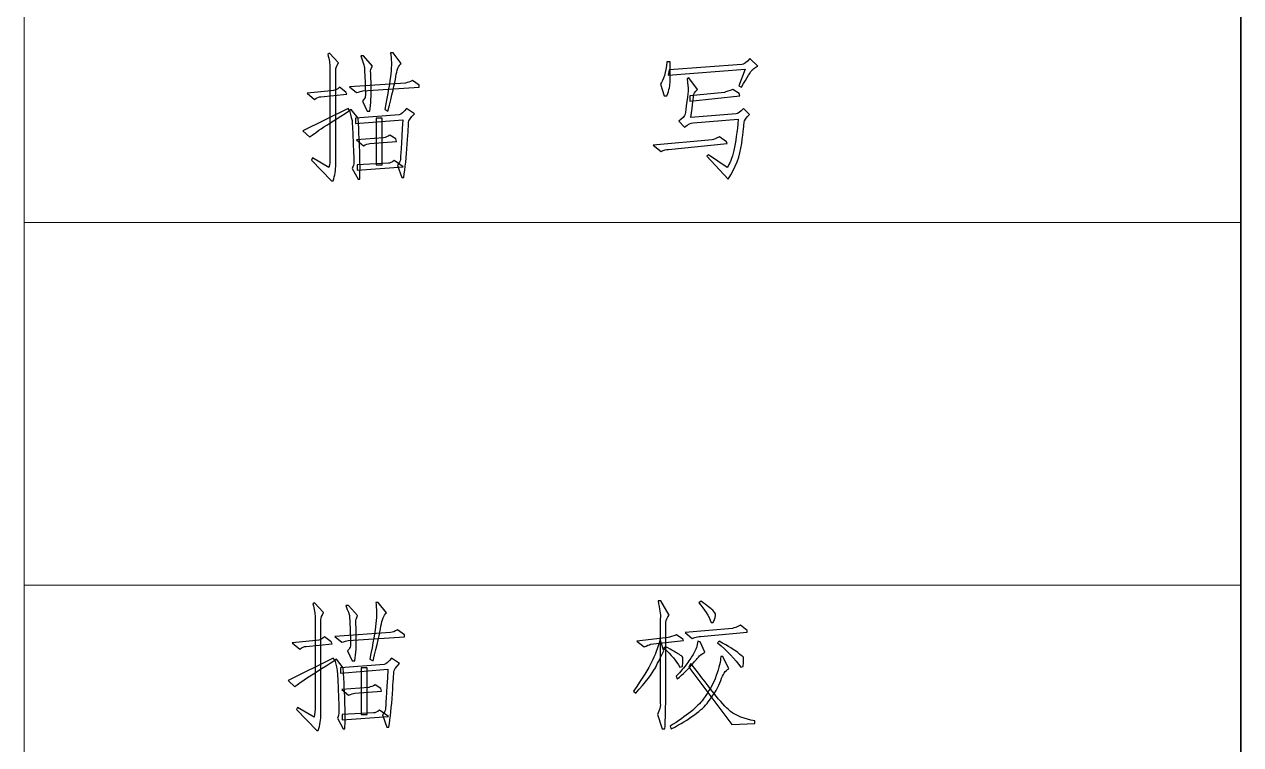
# Model space of a CAD drawing. Header units: millimetres. Extents: x 803 to 1266, y 444 to 714.
# Drawn here: x 1063.41 to 1087.51, y 504.18 to 518.46 of the extents above; entities that cross this region are included whole.
import ezdxf

# ---------------------------------------------------------------- set-up
doc = ezdxf.new("R2010")
doc.units = ezdxf.units.MM
doc.layers.add('layer 1', color=7, linetype='CONTINUOUS')

msp = doc.modelspace()

# ---------------------------------------------------------------- linework, layer by layer
at = {"layer": 'layer 1', "color": 1, "lineweight": 9}
for points in [[(1063.411, 711.315), (1063.411, 711.315), (1063.411, 444.443), (1063.411, 444.443)], [(1087.508, 514.53), (1087.508, 514.53), (1063.411, 514.53), (1063.411, 514.53)], [(1087.508, 514.53), (1087.508, 514.53), (1087.508, 514.53), (1087.508, 514.53)], [(1087.508, 507.342), (1087.508, 507.342), (1063.411, 507.342), (1063.411, 507.342)], [(1087.508, 507.342), (1087.508, 507.342), (1087.508, 507.342), (1087.508, 507.342)]]:
    msp.add_open_spline(points, degree=3, dxfattribs=at)
at = {"layer": 'layer 1', "lineweight": 35}
msp.add_open_spline([(1087.508, 706.822), (1087.508, 706.822), (1087.508, 448.935), (1087.508, 448.935)], degree=3, dxfattribs=at)
at = {"layer": 'layer 1', "color": 32, "lineweight": -3}
for points, knots in [([(1069.445, 515.622), (1069.458, 515.685), (1069.466, 515.755), (1069.466, 515.832), (1069.466, 515.832), (1069.466, 515.832), (1069.466, 517.611), (1069.466, 517.611), (1069.466, 517.611), (1069.466, 517.675), (1069.452, 517.759), (1069.423, 517.864), (1069.423, 517.864), (1069.423, 517.864), (1069.455, 517.886), (1069.455, 517.886), (1069.455, 517.886), (1069.455, 517.886), (1069.634, 517.696), (1069.634, 517.696), (1069.634, 517.696), (1069.599, 517.633), (1069.582, 517.587), (1069.582, 517.559), (1069.582, 517.559), (1069.582, 517.531), (1069.582, 516.906), (1069.582, 515.685), (1069.582, 515.685), (1069.582, 515.572), (1069.564, 515.463), (1069.529, 515.358), (1069.529, 515.358), (1069.529, 515.358), (1069.497, 515.358), (1069.497, 515.358), (1069.497, 515.358), (1069.497, 515.358), (1069.097, 515.769), (1069.097, 515.769), (1069.097, 515.769), (1069.097, 515.769), (1069.118, 515.811), (1069.118, 515.811), (1069.118, 515.811), (1069.118, 515.811), (1069.445, 515.622), (1069.445, 515.622)], [0, 0, 0, 0, 0.083333, 0.083333, 0.083333, 0.083333, 0.166667, 0.166667, 0.166667, 0.166667, 0.25, 0.25, 0.25, 0.25, 0.333333, 0.333333, 0.333333, 0.333333, 0.416667, 0.416667, 0.416667, 0.416667, 0.5, 0.5, 0.5, 0.5, 0.583333, 0.583333, 0.583333, 0.583333, 0.666667, 0.666667, 0.666667, 0.666667, 0.75, 0.75, 0.75, 0.75, 0.833333, 0.833333, 0.833333, 0.833333, 0.916667, 0.916667, 0.916667, 0.916667, 1, 1, 1, 1]), ([(1070.877, 517.685), (1070.827, 517.643), (1070.792, 517.555), (1070.771, 517.422), (1070.771, 517.422), (1070.75, 517.289), (1070.698, 517.061), (1070.614, 516.738), (1070.614, 516.738), (1070.614, 516.738), (1070.55, 516.769), (1070.55, 516.769), (1070.55, 516.769), (1070.614, 517.085), (1070.654, 517.322), (1070.672, 517.48), (1070.672, 517.48), (1070.689, 517.638), (1070.687, 517.777), (1070.666, 517.896), (1070.666, 517.896), (1070.666, 517.896), (1070.719, 517.896), (1070.719, 517.896), (1070.719, 517.896), (1070.719, 517.896), (1070.877, 517.685), (1070.877, 517.685)], [0, 0, 0, 0, 0.142857, 0.142857, 0.142857, 0.142857, 0.285714, 0.285714, 0.285714, 0.285714, 0.428571, 0.428571, 0.428571, 0.428571, 0.571429, 0.571429, 0.571429, 0.571429, 0.714286, 0.714286, 0.714286, 0.714286, 0.857143, 0.857143, 0.857143, 0.857143, 1, 1, 1, 1]), ([(1070.255, 516.738), (1070.255, 516.738), (1070.203, 516.738), (1070.203, 516.738), (1070.203, 516.738), (1070.203, 516.738), (1070.108, 516.938), (1070.108, 516.938), (1070.108, 516.938), (1070.143, 516.973), (1070.162, 517.005), (1070.166, 517.032), (1070.166, 517.032), (1070.169, 517.061), (1070.168, 517.162), (1070.161, 517.338), (1070.161, 517.338), (1070.153, 517.514), (1070.149, 517.611), (1070.145, 517.633), (1070.145, 517.633), (1070.141, 517.654), (1070.118, 517.721), (1070.076, 517.833), (1070.076, 517.833), (1070.076, 517.833), (1070.129, 517.833), (1070.129, 517.833), (1070.129, 517.833), (1070.129, 517.833), (1070.308, 517.633), (1070.308, 517.633), (1070.308, 517.633), (1070.28, 517.584), (1070.268, 517.543), (1070.271, 517.512), (1070.271, 517.512), (1070.275, 517.48), (1070.278, 517.38), (1070.282, 517.212), (1070.282, 517.212), (1070.285, 517.043), (1070.277, 516.885), (1070.255, 516.738)], [0, 0, 0, 0, 0.090909, 0.090909, 0.090909, 0.090909, 0.181818, 0.181818, 0.181818, 0.181818, 0.272727, 0.272727, 0.272727, 0.272727, 0.363636, 0.363636, 0.363636, 0.363636, 0.454545, 0.454545, 0.454545, 0.454545, 0.545455, 0.545455, 0.545455, 0.545455, 0.636364, 0.636364, 0.636364, 0.636364, 0.727273, 0.727273, 0.727273, 0.727273, 0.818182, 0.818182, 0.818182, 0.818182, 0.909091, 0.909091, 0.909091, 0.909091, 1, 1, 1, 1]), ([(1076.09, 517.043), (1076.09, 517.043), (1076.017, 517.275), (1076.017, 517.275), (1076.017, 517.275), (1076.073, 517.352), (1076.115, 517.499), (1076.143, 517.717), (1076.143, 517.717), (1076.143, 517.717), (1076.206, 517.717), (1076.206, 517.717), (1076.206, 517.717), (1076.206, 517.527), (1076.206, 517.398), (1076.206, 517.328), (1076.206, 517.328), (1076.206, 517.257), (1076.185, 517.162), (1076.143, 517.043), (1076.143, 517.043), (1076.143, 517.043), (1076.09, 517.043), (1076.09, 517.043)], [0, 0, 0, 0, 0.166667, 0.166667, 0.166667, 0.166667, 0.333333, 0.333333, 0.333333, 0.333333, 0.5, 0.5, 0.5, 0.5, 0.666667, 0.666667, 0.666667, 0.666667, 0.833333, 0.833333, 0.833333, 0.833333, 1, 1, 1, 1]), ([(1077.691, 517.57), (1077.691, 517.57), (1076.164, 517.454), (1076.164, 517.454), (1076.164, 517.454), (1076.164, 517.454), (1076.185, 517.559), (1076.185, 517.559), (1076.185, 517.559), (1076.185, 517.559), (1077.628, 517.665), (1077.628, 517.665), (1077.628, 517.665), (1077.67, 517.665), (1077.723, 517.703), (1077.786, 517.78), (1077.786, 517.78), (1077.786, 517.78), (1077.944, 517.633), (1077.944, 517.633), (1077.944, 517.633), (1077.881, 517.598), (1077.84, 517.57), (1077.823, 517.549), (1077.823, 517.549), (1077.805, 517.527), (1077.737, 517.415), (1077.617, 517.212), (1077.617, 517.212), (1077.617, 517.212), (1077.565, 517.243), (1077.565, 517.243), (1077.565, 517.243), (1077.565, 517.243), (1077.691, 517.57), (1077.691, 517.57)], [0, 0, 0, 0, 0.111111, 0.111111, 0.111111, 0.111111, 0.222222, 0.222222, 0.222222, 0.222222, 0.333333, 0.333333, 0.333333, 0.333333, 0.444444, 0.444444, 0.444444, 0.444444, 0.555556, 0.555556, 0.555556, 0.555556, 0.666667, 0.666667, 0.666667, 0.666667, 0.777778, 0.777778, 0.777778, 0.777778, 0.888889, 0.888889, 0.888889, 0.888889, 1, 1, 1, 1]), ([(1077.333, 515.622), (1077.438, 515.755), (1077.512, 516.075), (1077.554, 516.58), (1077.554, 516.58), (1077.554, 516.58), (1076.659, 516.506), (1076.659, 516.506), (1076.659, 516.506), (1076.617, 516.506), (1076.561, 516.478), (1076.491, 516.422), (1076.491, 516.422), (1076.491, 516.422), (1076.375, 516.538), (1076.375, 516.538), (1076.375, 516.538), (1076.452, 516.594), (1076.494, 516.641), (1076.501, 516.68), (1076.501, 516.68), (1076.508, 516.718), (1076.52, 516.801), (1076.538, 516.927), (1076.538, 516.927), (1076.556, 517.053), (1076.564, 517.134), (1076.564, 517.169), (1076.564, 517.169), (1076.564, 517.204), (1076.557, 517.275), (1076.543, 517.38), (1076.543, 517.38), (1076.543, 517.38), (1076.575, 517.401), (1076.575, 517.401), (1076.575, 517.401), (1076.575, 517.401), (1076.744, 517.169), (1076.744, 517.169), (1076.744, 517.169), (1076.694, 517.12), (1076.669, 517.082), (1076.669, 517.053), (1076.669, 517.053), (1076.669, 517.026), (1076.652, 516.878), (1076.617, 516.611), (1076.617, 516.611), (1076.617, 516.611), (1077.512, 516.685), (1077.512, 516.685), (1077.512, 516.685), (1077.54, 516.685), (1077.589, 516.72), (1077.66, 516.79), (1077.66, 516.79), (1077.66, 516.79), (1077.775, 516.674), (1077.775, 516.674), (1077.775, 516.674), (1077.705, 516.604), (1077.67, 516.552), (1077.67, 516.517), (1077.67, 516.517), (1077.67, 516.482), (1077.654, 516.341), (1077.623, 516.095), (1077.623, 516.095), (1077.591, 515.85), (1077.502, 515.614), (1077.354, 515.39), (1077.354, 515.39), (1077.354, 515.39), (1076.933, 515.843), (1076.933, 515.843), (1076.933, 515.843), (1076.933, 515.843), (1076.965, 515.874), (1076.965, 515.874), (1076.965, 515.874), (1076.965, 515.874), (1077.333, 515.622), (1077.333, 515.622)], [0, 0, 0, 0, 0.047619, 0.047619, 0.047619, 0.047619, 0.095238, 0.095238, 0.095238, 0.095238, 0.142857, 0.142857, 0.142857, 0.142857, 0.190476, 0.190476, 0.190476, 0.190476, 0.238095, 0.238095, 0.238095, 0.238095, 0.285714, 0.285714, 0.285714, 0.285714, 0.333333, 0.333333, 0.333333, 0.333333, 0.380952, 0.380952, 0.380952, 0.380952, 0.428571, 0.428571, 0.428571, 0.428571, 0.47619, 0.47619, 0.47619, 0.47619, 0.52381, 0.52381, 0.52381, 0.52381, 0.571429, 0.571429, 0.571429, 0.571429, 0.619048, 0.619048, 0.619048, 0.619048, 0.666667, 0.666667, 0.666667, 0.666667, 0.714286, 0.714286, 0.714286, 0.714286, 0.761905, 0.761905, 0.761905, 0.761905, 0.809524, 0.809524, 0.809524, 0.809524, 0.857143, 0.857143, 0.857143, 0.857143, 0.904762, 0.904762, 0.904762, 0.904762, 0.952381, 0.952381, 0.952381, 0.952381, 1, 1, 1, 1]), ([(1069.781, 517.117), (1069.781, 517.117), (1069.803, 517.075), (1069.803, 517.075), (1069.803, 517.075), (1069.803, 517.075), (1069.287, 517.022), (1069.287, 517.022), (1069.287, 517.022), (1069.251, 517.022), (1069.21, 517.005), (1069.16, 516.969), (1069.16, 516.969), (1069.16, 516.969), (1069.013, 517.096), (1069.013, 517.096), (1069.013, 517.096), (1069.013, 517.096), (1069.487, 517.138), (1069.487, 517.138), (1069.487, 517.138), (1069.557, 517.145), (1069.613, 517.169), (1069.655, 517.212), (1069.655, 517.212), (1069.655, 517.212), (1069.781, 517.117), (1069.781, 517.117)], [0, 0, 0, 0, 0.142857, 0.142857, 0.142857, 0.142857, 0.285714, 0.285714, 0.285714, 0.285714, 0.428571, 0.428571, 0.428571, 0.428571, 0.571429, 0.571429, 0.571429, 0.571429, 0.714286, 0.714286, 0.714286, 0.714286, 0.857143, 0.857143, 0.857143, 0.857143, 1, 1, 1, 1]), ([(1070.961, 517.296), (1071.003, 517.303), (1071.048, 517.32), (1071.098, 517.348), (1071.098, 517.348), (1071.098, 517.348), (1071.235, 517.254), (1071.235, 517.254), (1071.235, 517.254), (1071.235, 517.254), (1071.235, 517.212), (1071.235, 517.212), (1071.235, 517.212), (1071.235, 517.212), (1070.118, 517.138), (1070.118, 517.138), (1070.118, 517.138), (1070.091, 517.131), (1070.048, 517.12), (1069.992, 517.106), (1069.992, 517.106), (1069.992, 517.106), (1069.855, 517.222), (1069.855, 517.222), (1069.855, 517.222), (1069.855, 517.222), (1070.961, 517.296), (1070.961, 517.296)], [0, 0, 0, 0, 0.142857, 0.142857, 0.142857, 0.142857, 0.285714, 0.285714, 0.285714, 0.285714, 0.428571, 0.428571, 0.428571, 0.428571, 0.571429, 0.571429, 0.571429, 0.571429, 0.714286, 0.714286, 0.714286, 0.714286, 0.857143, 0.857143, 0.857143, 0.857143, 1, 1, 1, 1]), ([(1077.575, 517.085), (1077.575, 517.085), (1077.586, 517.043), (1077.586, 517.043), (1077.586, 517.043), (1077.586, 517.043), (1076.596, 516.938), (1076.596, 516.938), (1076.596, 516.938), (1076.596, 516.938), (1076.596, 517.043), (1076.596, 517.043), (1076.596, 517.043), (1076.596, 517.043), (1077.281, 517.106), (1077.281, 517.106), (1077.281, 517.106), (1077.316, 517.12), (1077.372, 517.142), (1077.449, 517.169), (1077.449, 517.169), (1077.449, 517.169), (1077.575, 517.085), (1077.575, 517.085)], [0, 0, 0, 0, 0.166667, 0.166667, 0.166667, 0.166667, 0.333333, 0.333333, 0.333333, 0.333333, 0.5, 0.5, 0.5, 0.5, 0.666667, 0.666667, 0.666667, 0.666667, 0.833333, 0.833333, 0.833333, 0.833333, 1, 1, 1, 1]), ([(1069.065, 516.222), (1069.065, 516.222), (1068.929, 516.348), (1068.929, 516.348), (1068.929, 516.348), (1068.929, 516.348), (1069.824, 516.79), (1069.824, 516.79), (1069.824, 516.79), (1069.824, 516.79), (1069.855, 516.748), (1069.855, 516.748), (1069.855, 516.748), (1069.371, 516.447), (1069.108, 516.271), (1069.065, 516.222)], [0, 0, 0, 0, 0.25, 0.25, 0.25, 0.25, 0.5, 0.5, 0.5, 0.5, 0.75, 0.75, 0.75, 0.75, 1, 1, 1, 1]), ([(1069.855, 516.748), (1069.855, 516.748), (1069.887, 516.769), (1069.887, 516.769), (1069.887, 516.769), (1069.887, 516.769), (1070.024, 516.601), (1070.024, 516.601), (1070.024, 516.601), (1070.059, 516.032), (1070.069, 515.628), (1070.056, 515.39), (1070.056, 515.39), (1070.056, 515.39), (1070.024, 515.39), (1070.024, 515.39), (1070.024, 515.39), (1070.024, 515.39), (1069.908, 515.601), (1069.908, 515.601), (1069.908, 515.601), (1069.929, 515.649), (1069.94, 515.688), (1069.94, 515.716), (1069.94, 515.716), (1069.94, 515.744), (1069.934, 515.887), (1069.924, 516.143), (1069.924, 516.143), (1069.913, 516.399), (1069.906, 516.536), (1069.903, 516.553), (1069.903, 516.553), (1069.899, 516.571), (1069.883, 516.636), (1069.855, 516.748)], [0, 0, 0, 0, 0.111111, 0.111111, 0.111111, 0.111111, 0.222222, 0.222222, 0.222222, 0.222222, 0.333333, 0.333333, 0.333333, 0.333333, 0.444444, 0.444444, 0.444444, 0.444444, 0.555556, 0.555556, 0.555556, 0.555556, 0.666667, 0.666667, 0.666667, 0.666667, 0.777778, 0.777778, 0.777778, 0.777778, 0.888889, 0.888889, 0.888889, 0.888889, 1, 1, 1, 1]), ([(1069.971, 516.601), (1069.971, 516.601), (1070.835, 516.664), (1070.835, 516.664), (1070.835, 516.664), (1070.877, 516.678), (1070.926, 516.72), (1070.982, 516.79), (1070.982, 516.79), (1070.982, 516.79), (1071.14, 516.685), (1071.14, 516.685), (1071.14, 516.685), (1071.063, 516.608), (1071.024, 516.552), (1071.024, 516.517), (1071.024, 516.517), (1071.024, 516.482), (1071.015, 516.337), (1070.998, 516.085), (1070.998, 516.085), (1070.98, 515.832), (1070.957, 515.611), (1070.929, 515.421), (1070.929, 515.421), (1070.929, 515.421), (1070.887, 515.421), (1070.887, 515.421), (1070.887, 515.421), (1070.887, 515.421), (1070.803, 515.663), (1070.803, 515.663), (1070.803, 515.663), (1070.838, 515.706), (1070.858, 515.744), (1070.861, 515.779), (1070.861, 515.779), (1070.864, 515.814), (1070.88, 516.078), (1070.908, 516.569), (1070.908, 516.569), (1070.908, 516.569), (1069.971, 516.495), (1069.971, 516.495), (1069.971, 516.495), (1069.971, 516.495), (1069.971, 516.601), (1069.971, 516.601)], [0, 0, 0, 0, 0.083333, 0.083333, 0.083333, 0.083333, 0.166667, 0.166667, 0.166667, 0.166667, 0.25, 0.25, 0.25, 0.25, 0.333333, 0.333333, 0.333333, 0.333333, 0.416667, 0.416667, 0.416667, 0.416667, 0.5, 0.5, 0.5, 0.5, 0.583333, 0.583333, 0.583333, 0.583333, 0.666667, 0.666667, 0.666667, 0.666667, 0.75, 0.75, 0.75, 0.75, 0.833333, 0.833333, 0.833333, 0.833333, 0.916667, 0.916667, 0.916667, 0.916667, 1, 1, 1, 1]), ([(1070.498, 516.601), (1070.498, 516.601), (1070.498, 515.674), (1070.498, 515.674), (1070.498, 515.674), (1070.498, 515.674), (1070.382, 515.674), (1070.382, 515.674), (1070.382, 515.674), (1070.382, 515.674), (1070.382, 516.601), (1070.382, 516.601), (1070.382, 516.601), (1070.382, 516.601), (1070.498, 516.601), (1070.498, 516.601)], [0, 0, 0, 0, 0.25, 0.25, 0.25, 0.25, 0.5, 0.5, 0.5, 0.5, 0.75, 0.75, 0.75, 0.75, 1, 1, 1, 1]), ([(1070.782, 516.137), (1070.782, 516.137), (1070.255, 516.095), (1070.255, 516.095), (1070.255, 516.095), (1070.22, 516.095), (1070.178, 516.081), (1070.129, 516.053), (1070.129, 516.053), (1070.129, 516.053), (1069.992, 516.169), (1069.992, 516.169), (1069.992, 516.169), (1069.992, 516.169), (1070.529, 516.211), (1070.529, 516.211), (1070.529, 516.211), (1070.564, 516.218), (1070.606, 516.236), (1070.655, 516.264), (1070.655, 516.264), (1070.655, 516.264), (1070.771, 516.19), (1070.771, 516.19), (1070.771, 516.19), (1070.771, 516.19), (1070.782, 516.137), (1070.782, 516.137)], [0, 0, 0, 0, 0.142857, 0.142857, 0.142857, 0.142857, 0.285714, 0.285714, 0.285714, 0.285714, 0.428571, 0.428571, 0.428571, 0.428571, 0.571429, 0.571429, 0.571429, 0.571429, 0.714286, 0.714286, 0.714286, 0.714286, 0.857143, 0.857143, 0.857143, 0.857143, 1, 1, 1, 1]), ([(1077.323, 516.127), (1077.323, 516.127), (1077.333, 516.095), (1077.333, 516.095), (1077.333, 516.095), (1077.333, 516.095), (1076.175, 515.98), (1076.175, 515.98), (1076.175, 515.98), (1076.133, 515.98), (1076.084, 515.965), (1076.027, 515.937), (1076.027, 515.937), (1076.027, 515.937), (1075.869, 516.064), (1075.869, 516.064), (1075.869, 516.064), (1075.869, 516.064), (1077.038, 516.169), (1077.038, 516.169), (1077.038, 516.169), (1077.066, 516.176), (1077.116, 516.197), (1077.186, 516.232), (1077.186, 516.232), (1077.186, 516.232), (1077.323, 516.127), (1077.323, 516.127)], [0, 0, 0, 0, 0.142857, 0.142857, 0.142857, 0.142857, 0.285714, 0.285714, 0.285714, 0.285714, 0.428571, 0.428571, 0.428571, 0.428571, 0.571429, 0.571429, 0.571429, 0.571429, 0.714286, 0.714286, 0.714286, 0.714286, 0.857143, 0.857143, 0.857143, 0.857143, 1, 1, 1, 1]), ([(1070.003, 515.569), (1070.003, 515.569), (1070.003, 515.674), (1070.003, 515.674), (1070.003, 515.674), (1070.003, 515.674), (1070.624, 515.706), (1070.624, 515.706), (1070.624, 515.706), (1070.652, 515.706), (1070.691, 515.723), (1070.74, 515.758), (1070.74, 515.758), (1070.74, 515.758), (1070.919, 515.632), (1070.919, 515.632), (1070.919, 515.632), (1070.919, 515.632), (1070.003, 515.569), (1070.003, 515.569)], [0, 0, 0, 0, 0.2, 0.2, 0.2, 0.2, 0.4, 0.4, 0.4, 0.4, 0.6, 0.6, 0.6, 0.6, 0.8, 0.8, 0.8, 0.8, 1, 1, 1, 1]), ([(1070.583, 506.791), (1070.533, 506.749), (1070.498, 506.661), (1070.477, 506.528), (1070.477, 506.528), (1070.456, 506.395), (1070.403, 506.166), (1070.319, 505.843), (1070.319, 505.843), (1070.319, 505.843), (1070.256, 505.875), (1070.256, 505.875), (1070.256, 505.875), (1070.319, 506.191), (1070.36, 506.428), (1070.377, 506.585), (1070.377, 506.585), (1070.395, 506.744), (1070.393, 506.882), (1070.372, 507.002), (1070.372, 507.002), (1070.372, 507.002), (1070.424, 507.002), (1070.424, 507.002), (1070.424, 507.002), (1070.424, 507.002), (1070.583, 506.791), (1070.583, 506.791)], [0, 0, 0, 0, 0.142857, 0.142857, 0.142857, 0.142857, 0.285714, 0.285714, 0.285714, 0.285714, 0.428571, 0.428571, 0.428571, 0.428571, 0.571429, 0.571429, 0.571429, 0.571429, 0.714286, 0.714286, 0.714286, 0.714286, 0.857143, 0.857143, 0.857143, 0.857143, 1, 1, 1, 1]), ([(1076.186, 506.749), (1076.144, 506.7), (1076.123, 506.654), (1076.123, 506.612), (1076.123, 506.612), (1076.123, 506.57), (1076.123, 506.273), (1076.123, 505.722), (1076.123, 505.722), (1076.123, 505.171), (1076.116, 504.762), (1076.102, 504.495), (1076.102, 504.495), (1076.102, 504.495), (1076.049, 504.495), (1076.049, 504.495), (1076.049, 504.495), (1076.049, 504.495), (1075.954, 504.78), (1075.954, 504.78), (1075.954, 504.78), (1075.997, 504.871), (1076.016, 504.934), (1076.012, 504.969), (1076.012, 504.969), (1076.009, 505.004), (1076.007, 505.291), (1076.007, 505.828), (1076.007, 505.828), (1076.007, 506.364), (1076.009, 506.658), (1076.012, 506.707), (1076.012, 506.707), (1076.016, 506.756), (1076, 506.865), (1075.965, 507.033), (1075.965, 507.033), (1075.965, 507.033), (1076.018, 507.033), (1076.018, 507.033), (1076.018, 507.033), (1076.018, 507.033), (1076.186, 506.749), (1076.186, 506.749)], [0, 0, 0, 0, 0.090909, 0.090909, 0.090909, 0.090909, 0.181818, 0.181818, 0.181818, 0.181818, 0.272727, 0.272727, 0.272727, 0.272727, 0.363636, 0.363636, 0.363636, 0.363636, 0.454545, 0.454545, 0.454545, 0.454545, 0.545455, 0.545455, 0.545455, 0.545455, 0.636364, 0.636364, 0.636364, 0.636364, 0.727273, 0.727273, 0.727273, 0.727273, 0.818182, 0.818182, 0.818182, 0.818182, 0.909091, 0.909091, 0.909091, 0.909091, 1, 1, 1, 1]), ([(1077.018, 506.602), (1076.969, 506.735), (1076.888, 506.865), (1076.776, 506.991), (1076.776, 506.991), (1076.776, 506.991), (1076.818, 507.023), (1076.818, 507.023), (1076.818, 507.023), (1076.937, 506.939), (1077.014, 506.879), (1077.049, 506.844), (1077.049, 506.844), (1077.085, 506.809), (1077.104, 506.78), (1077.107, 506.759), (1077.107, 506.759), (1077.111, 506.738), (1077.095, 506.686), (1077.06, 506.602), (1077.06, 506.602), (1077.06, 506.602), (1077.018, 506.602), (1077.018, 506.602)], [0, 0, 0, 0, 0.166667, 0.166667, 0.166667, 0.166667, 0.333333, 0.333333, 0.333333, 0.333333, 0.5, 0.5, 0.5, 0.5, 0.666667, 0.666667, 0.666667, 0.666667, 0.833333, 0.833333, 0.833333, 0.833333, 1, 1, 1, 1]), ([(1069.15, 504.727), (1069.164, 504.79), (1069.171, 504.861), (1069.171, 504.938), (1069.171, 504.938), (1069.171, 504.938), (1069.171, 506.717), (1069.171, 506.717), (1069.171, 506.717), (1069.171, 506.78), (1069.157, 506.865), (1069.129, 506.97), (1069.129, 506.97), (1069.129, 506.97), (1069.161, 506.991), (1069.161, 506.991), (1069.161, 506.991), (1069.161, 506.991), (1069.34, 506.802), (1069.34, 506.802), (1069.34, 506.802), (1069.305, 506.738), (1069.287, 506.693), (1069.287, 506.665), (1069.287, 506.665), (1069.287, 506.637), (1069.287, 506.012), (1069.287, 504.79), (1069.287, 504.79), (1069.287, 504.678), (1069.27, 504.569), (1069.235, 504.464), (1069.235, 504.464), (1069.235, 504.464), (1069.203, 504.464), (1069.203, 504.464), (1069.203, 504.464), (1069.203, 504.464), (1068.803, 504.875), (1068.803, 504.875), (1068.803, 504.875), (1068.803, 504.875), (1068.824, 504.917), (1068.824, 504.917), (1068.824, 504.917), (1068.824, 504.917), (1069.15, 504.727), (1069.15, 504.727)], [0, 0, 0, 0, 0.083333, 0.083333, 0.083333, 0.083333, 0.166667, 0.166667, 0.166667, 0.166667, 0.25, 0.25, 0.25, 0.25, 0.333333, 0.333333, 0.333333, 0.333333, 0.416667, 0.416667, 0.416667, 0.416667, 0.5, 0.5, 0.5, 0.5, 0.583333, 0.583333, 0.583333, 0.583333, 0.666667, 0.666667, 0.666667, 0.666667, 0.75, 0.75, 0.75, 0.75, 0.833333, 0.833333, 0.833333, 0.833333, 0.916667, 0.916667, 0.916667, 0.916667, 1, 1, 1, 1]), ([(1069.961, 505.843), (1069.961, 505.843), (1069.909, 505.843), (1069.909, 505.843), (1069.909, 505.843), (1069.909, 505.843), (1069.814, 506.043), (1069.814, 506.043), (1069.814, 506.043), (1069.849, 506.079), (1069.868, 506.11), (1069.872, 506.138), (1069.872, 506.138), (1069.875, 506.166), (1069.874, 506.268), (1069.866, 506.444), (1069.866, 506.444), (1069.859, 506.619), (1069.854, 506.717), (1069.851, 506.738), (1069.851, 506.738), (1069.847, 506.759), (1069.824, 506.826), (1069.782, 506.939), (1069.782, 506.939), (1069.782, 506.939), (1069.835, 506.939), (1069.835, 506.939), (1069.835, 506.939), (1069.835, 506.939), (1070.014, 506.738), (1070.014, 506.738), (1070.014, 506.738), (1069.986, 506.689), (1069.973, 506.649), (1069.977, 506.617), (1069.977, 506.617), (1069.981, 506.585), (1069.984, 506.486), (1069.987, 506.317), (1069.987, 506.317), (1069.991, 506.149), (1069.982, 505.991), (1069.961, 505.843)], [0, 0, 0, 0, 0.090909, 0.090909, 0.090909, 0.090909, 0.181818, 0.181818, 0.181818, 0.181818, 0.272727, 0.272727, 0.272727, 0.272727, 0.363636, 0.363636, 0.363636, 0.363636, 0.454545, 0.454545, 0.454545, 0.454545, 0.545455, 0.545455, 0.545455, 0.545455, 0.636364, 0.636364, 0.636364, 0.636364, 0.727273, 0.727273, 0.727273, 0.727273, 0.818182, 0.818182, 0.818182, 0.818182, 0.909091, 0.909091, 0.909091, 0.909091, 1, 1, 1, 1]), ([(1077.597, 506.549), (1077.597, 506.549), (1077.734, 506.444), (1077.734, 506.444), (1077.734, 506.444), (1077.734, 506.444), (1077.734, 506.412), (1077.734, 506.412), (1077.734, 506.412), (1077.734, 506.412), (1076.807, 506.328), (1076.807, 506.328), (1076.807, 506.328), (1076.779, 506.328), (1076.723, 506.314), (1076.639, 506.285), (1076.639, 506.285), (1076.639, 506.285), (1076.502, 506.401), (1076.502, 506.401), (1076.502, 506.401), (1076.502, 506.401), (1077.439, 506.486), (1077.439, 506.486), (1077.439, 506.486), (1077.474, 506.492), (1077.527, 506.514), (1077.597, 506.549)], [0, 0, 0, 0, 0.142857, 0.142857, 0.142857, 0.142857, 0.285714, 0.285714, 0.285714, 0.285714, 0.428571, 0.428571, 0.428571, 0.428571, 0.571429, 0.571429, 0.571429, 0.571429, 0.714286, 0.714286, 0.714286, 0.714286, 0.857143, 0.857143, 0.857143, 0.857143, 1, 1, 1, 1]), ([(1069.487, 506.222), (1069.487, 506.222), (1069.508, 506.18), (1069.508, 506.18), (1069.508, 506.18), (1069.508, 506.18), (1068.993, 506.128), (1068.993, 506.128), (1068.993, 506.128), (1068.957, 506.128), (1068.915, 506.11), (1068.866, 506.075), (1068.866, 506.075), (1068.866, 506.075), (1068.719, 506.201), (1068.719, 506.201), (1068.719, 506.201), (1068.719, 506.201), (1069.193, 506.244), (1069.193, 506.244), (1069.193, 506.244), (1069.263, 506.25), (1069.319, 506.275), (1069.361, 506.317), (1069.361, 506.317), (1069.361, 506.317), (1069.487, 506.222), (1069.487, 506.222)], [0, 0, 0, 0, 0.142857, 0.142857, 0.142857, 0.142857, 0.285714, 0.285714, 0.285714, 0.285714, 0.428571, 0.428571, 0.428571, 0.428571, 0.571429, 0.571429, 0.571429, 0.571429, 0.714286, 0.714286, 0.714286, 0.714286, 0.857143, 0.857143, 0.857143, 0.857143, 1, 1, 1, 1]), ([(1070.667, 506.401), (1070.709, 506.408), (1070.754, 506.426), (1070.804, 506.454), (1070.804, 506.454), (1070.804, 506.454), (1070.941, 506.36), (1070.941, 506.36), (1070.941, 506.36), (1070.941, 506.36), (1070.941, 506.317), (1070.941, 506.317), (1070.941, 506.317), (1070.941, 506.317), (1069.824, 506.244), (1069.824, 506.244), (1069.824, 506.244), (1069.796, 506.236), (1069.754, 506.226), (1069.698, 506.212), (1069.698, 506.212), (1069.698, 506.212), (1069.561, 506.328), (1069.561, 506.328), (1069.561, 506.328), (1069.561, 506.328), (1070.667, 506.401), (1070.667, 506.401)], [0, 0, 0, 0, 0.142857, 0.142857, 0.142857, 0.142857, 0.285714, 0.285714, 0.285714, 0.285714, 0.428571, 0.428571, 0.428571, 0.428571, 0.571429, 0.571429, 0.571429, 0.571429, 0.714286, 0.714286, 0.714286, 0.714286, 0.857143, 0.857143, 0.857143, 0.857143, 1, 1, 1, 1]), ([(1076.165, 506.306), (1076.2, 506.314), (1076.256, 506.331), (1076.333, 506.36), (1076.333, 506.36), (1076.333, 506.36), (1076.46, 506.275), (1076.46, 506.275), (1076.46, 506.275), (1076.46, 506.275), (1076.47, 506.244), (1076.47, 506.244), (1076.47, 506.244), (1076.47, 506.244), (1075.817, 506.17), (1075.817, 506.17), (1075.817, 506.17), (1075.789, 506.163), (1075.747, 506.145), (1075.691, 506.117), (1075.691, 506.117), (1075.691, 506.117), (1075.544, 506.233), (1075.544, 506.233), (1075.544, 506.233), (1075.544, 506.233), (1076.165, 506.306), (1076.165, 506.306)], [0, 0, 0, 0, 0.142857, 0.142857, 0.142857, 0.142857, 0.285714, 0.285714, 0.285714, 0.285714, 0.428571, 0.428571, 0.428571, 0.428571, 0.571429, 0.571429, 0.571429, 0.571429, 0.714286, 0.714286, 0.714286, 0.714286, 0.857143, 0.857143, 0.857143, 0.857143, 1, 1, 1, 1]), ([(1075.523, 505.201), (1075.523, 505.201), (1075.48, 505.243), (1075.48, 505.243), (1075.48, 505.243), (1075.656, 505.496), (1075.775, 505.687), (1075.838, 505.817), (1075.838, 505.817), (1075.902, 505.947), (1075.958, 506.096), (1076.007, 506.265), (1076.007, 506.265), (1076.007, 506.265), (1076.081, 506.043), (1076.081, 506.043), (1076.081, 506.043), (1076.032, 505.938), (1075.975, 505.826), (1075.912, 505.706), (1075.912, 505.706), (1075.849, 505.587), (1075.719, 505.419), (1075.523, 505.201)], [0, 0, 0, 0, 0.166667, 0.166667, 0.166667, 0.166667, 0.333333, 0.333333, 0.333333, 0.333333, 0.5, 0.5, 0.5, 0.5, 0.666667, 0.666667, 0.666667, 0.666667, 0.833333, 0.833333, 0.833333, 0.833333, 1, 1, 1, 1]), ([(1076.396, 505.717), (1076.333, 505.836), (1076.228, 505.963), (1076.081, 506.096), (1076.081, 506.096), (1076.081, 506.096), (1076.112, 506.128), (1076.112, 506.128), (1076.112, 506.128), (1076.245, 506.05), (1076.33, 506.001), (1076.365, 505.98), (1076.365, 505.98), (1076.4, 505.959), (1076.426, 505.942), (1076.444, 505.928), (1076.444, 505.928), (1076.462, 505.913), (1076.463, 505.847), (1076.449, 505.727), (1076.449, 505.727), (1076.449, 505.727), (1076.396, 505.717), (1076.396, 505.717)], [0, 0, 0, 0, 0.166667, 0.166667, 0.166667, 0.166667, 0.333333, 0.333333, 0.333333, 0.333333, 0.5, 0.5, 0.5, 0.5, 0.666667, 0.666667, 0.666667, 0.666667, 0.833333, 0.833333, 0.833333, 0.833333, 1, 1, 1, 1]), ([(1076.891, 506.012), (1076.835, 505.984), (1076.793, 505.952), (1076.765, 505.917), (1076.765, 505.917), (1076.737, 505.882), (1076.69, 505.826), (1076.623, 505.748), (1076.623, 505.748), (1076.556, 505.671), (1076.463, 505.584), (1076.344, 505.485), (1076.344, 505.485), (1076.344, 505.485), (1076.323, 505.538), (1076.323, 505.538), (1076.323, 505.538), (1076.414, 505.629), (1076.486, 505.712), (1076.539, 505.785), (1076.539, 505.785), (1076.591, 505.859), (1076.637, 505.929), (1076.675, 505.996), (1076.675, 505.996), (1076.714, 506.063), (1076.741, 506.142), (1076.754, 506.233), (1076.754, 506.233), (1076.754, 506.233), (1076.797, 506.222), (1076.797, 506.222), (1076.797, 506.222), (1076.797, 506.222), (1076.891, 506.012), (1076.891, 506.012)], [0, 0, 0, 0, 0.111111, 0.111111, 0.111111, 0.111111, 0.222222, 0.222222, 0.222222, 0.222222, 0.333333, 0.333333, 0.333333, 0.333333, 0.444444, 0.444444, 0.444444, 0.444444, 0.555556, 0.555556, 0.555556, 0.555556, 0.666667, 0.666667, 0.666667, 0.666667, 0.777778, 0.777778, 0.777778, 0.777778, 0.888889, 0.888889, 0.888889, 0.888889, 1, 1, 1, 1]), ([(1077.176, 506.233), (1077.365, 506.128), (1077.488, 506.052), (1077.544, 506.006), (1077.544, 506.006), (1077.6, 505.961), (1077.635, 505.933), (1077.649, 505.922), (1077.649, 505.922), (1077.664, 505.912), (1077.664, 505.847), (1077.649, 505.727), (1077.649, 505.727), (1077.649, 505.727), (1077.608, 505.717), (1077.608, 505.717), (1077.608, 505.717), (1077.488, 505.878), (1077.334, 506.04), (1077.144, 506.201), (1077.144, 506.201), (1077.144, 506.201), (1077.176, 506.233), (1077.176, 506.233)], [0, 0, 0, 0, 0.166667, 0.166667, 0.166667, 0.166667, 0.333333, 0.333333, 0.333333, 0.333333, 0.5, 0.5, 0.5, 0.5, 0.666667, 0.666667, 0.666667, 0.666667, 0.833333, 0.833333, 0.833333, 0.833333, 1, 1, 1, 1]), ([(1068.771, 505.328), (1068.771, 505.328), (1068.635, 505.454), (1068.635, 505.454), (1068.635, 505.454), (1068.635, 505.454), (1069.529, 505.896), (1069.529, 505.896), (1069.529, 505.896), (1069.529, 505.896), (1069.561, 505.854), (1069.561, 505.854), (1069.561, 505.854), (1069.077, 505.552), (1068.813, 505.376), (1068.771, 505.328)], [0, 0, 0, 0, 0.25, 0.25, 0.25, 0.25, 0.5, 0.5, 0.5, 0.5, 0.75, 0.75, 0.75, 0.75, 1, 1, 1, 1]), ([(1069.561, 505.854), (1069.561, 505.854), (1069.593, 505.875), (1069.593, 505.875), (1069.593, 505.875), (1069.593, 505.875), (1069.729, 505.706), (1069.729, 505.706), (1069.729, 505.706), (1069.764, 505.138), (1069.775, 504.734), (1069.761, 504.495), (1069.761, 504.495), (1069.761, 504.495), (1069.729, 504.495), (1069.729, 504.495), (1069.729, 504.495), (1069.729, 504.495), (1069.613, 504.706), (1069.613, 504.706), (1069.613, 504.706), (1069.635, 504.755), (1069.645, 504.794), (1069.645, 504.822), (1069.645, 504.822), (1069.645, 504.85), (1069.64, 504.992), (1069.63, 505.248), (1069.63, 505.248), (1069.619, 505.505), (1069.612, 505.642), (1069.609, 505.659), (1069.609, 505.659), (1069.605, 505.677), (1069.589, 505.742), (1069.561, 505.854)], [0, 0, 0, 0, 0.111111, 0.111111, 0.111111, 0.111111, 0.222222, 0.222222, 0.222222, 0.222222, 0.333333, 0.333333, 0.333333, 0.333333, 0.444444, 0.444444, 0.444444, 0.444444, 0.555556, 0.555556, 0.555556, 0.555556, 0.666667, 0.666667, 0.666667, 0.666667, 0.777778, 0.777778, 0.777778, 0.777778, 0.888889, 0.888889, 0.888889, 0.888889, 1, 1, 1, 1]), ([(1069.677, 505.706), (1069.677, 505.706), (1070.54, 505.77), (1070.54, 505.77), (1070.54, 505.77), (1070.583, 505.784), (1070.632, 505.826), (1070.688, 505.896), (1070.688, 505.896), (1070.688, 505.896), (1070.846, 505.791), (1070.846, 505.791), (1070.846, 505.791), (1070.769, 505.713), (1070.73, 505.657), (1070.73, 505.622), (1070.73, 505.622), (1070.73, 505.587), (1070.721, 505.443), (1070.703, 505.19), (1070.703, 505.19), (1070.686, 504.938), (1070.663, 504.716), (1070.635, 504.527), (1070.635, 504.527), (1070.635, 504.527), (1070.593, 504.527), (1070.593, 504.527), (1070.593, 504.527), (1070.593, 504.527), (1070.509, 504.769), (1070.509, 504.769), (1070.509, 504.769), (1070.544, 504.811), (1070.563, 504.85), (1070.566, 504.885), (1070.566, 504.885), (1070.57, 504.92), (1070.586, 505.183), (1070.614, 505.675), (1070.614, 505.675), (1070.614, 505.675), (1069.677, 505.601), (1069.677, 505.601), (1069.677, 505.601), (1069.677, 505.601), (1069.677, 505.706), (1069.677, 505.706)], [0, 0, 0, 0, 0.083333, 0.083333, 0.083333, 0.083333, 0.166667, 0.166667, 0.166667, 0.166667, 0.25, 0.25, 0.25, 0.25, 0.333333, 0.333333, 0.333333, 0.333333, 0.416667, 0.416667, 0.416667, 0.416667, 0.5, 0.5, 0.5, 0.5, 0.583333, 0.583333, 0.583333, 0.583333, 0.666667, 0.666667, 0.666667, 0.666667, 0.75, 0.75, 0.75, 0.75, 0.833333, 0.833333, 0.833333, 0.833333, 0.916667, 0.916667, 0.916667, 0.916667, 1, 1, 1, 1]), ([(1076.96, 505.027), (1076.837, 504.862), (1076.593, 504.685), (1076.228, 504.495), (1076.228, 504.495), (1076.228, 504.495), (1076.207, 504.548), (1076.207, 504.548), (1076.207, 504.548), (1076.53, 504.752), (1076.748, 504.929), (1076.86, 505.08), (1076.86, 505.08), (1076.972, 505.231), (1077.058, 505.387), (1077.118, 505.549), (1077.118, 505.549), (1077.178, 505.71), (1077.207, 505.836), (1077.207, 505.928), (1077.207, 505.928), (1077.207, 505.928), (1077.25, 505.928), (1077.25, 505.928), (1077.25, 505.928), (1077.25, 505.928), (1077.365, 505.686), (1077.365, 505.686), (1077.365, 505.686), (1077.302, 505.65), (1077.25, 505.573), (1077.207, 505.454), (1077.207, 505.454), (1077.165, 505.334), (1077.083, 505.192), (1076.96, 505.027)], [0, 0, 0, 0, 0.111111, 0.111111, 0.111111, 0.111111, 0.222222, 0.222222, 0.222222, 0.222222, 0.333333, 0.333333, 0.333333, 0.333333, 0.444444, 0.444444, 0.444444, 0.444444, 0.555556, 0.555556, 0.555556, 0.555556, 0.666667, 0.666667, 0.666667, 0.666667, 0.777778, 0.777778, 0.777778, 0.777778, 0.888889, 0.888889, 0.888889, 0.888889, 1, 1, 1, 1]), ([(1070.203, 505.706), (1070.203, 505.706), (1070.203, 504.78), (1070.203, 504.78), (1070.203, 504.78), (1070.203, 504.78), (1070.087, 504.78), (1070.087, 504.78), (1070.087, 504.78), (1070.087, 504.78), (1070.087, 505.706), (1070.087, 505.706), (1070.087, 505.706), (1070.087, 505.706), (1070.203, 505.706), (1070.203, 505.706)], [0, 0, 0, 0, 0.25, 0.25, 0.25, 0.25, 0.5, 0.5, 0.5, 0.5, 0.75, 0.75, 0.75, 0.75, 1, 1, 1, 1]), ([(1076.618, 505.791), (1077.025, 505.243), (1077.286, 504.925), (1077.402, 504.838), (1077.402, 504.838), (1077.518, 504.75), (1077.678, 504.689), (1077.881, 504.654), (1077.881, 504.654), (1077.881, 504.654), (1077.881, 504.601), (1077.881, 504.601), (1077.881, 504.601), (1077.881, 504.601), (1077.428, 504.58), (1077.428, 504.58), (1077.428, 504.58), (1077.428, 504.58), (1076.576, 505.717), (1076.576, 505.717), (1076.576, 505.717), (1076.576, 505.717), (1076.618, 505.791), (1076.618, 505.791)], [0, 0, 0, 0, 0.166667, 0.166667, 0.166667, 0.166667, 0.333333, 0.333333, 0.333333, 0.333333, 0.5, 0.5, 0.5, 0.5, 0.666667, 0.666667, 0.666667, 0.666667, 0.833333, 0.833333, 0.833333, 0.833333, 1, 1, 1, 1]), ([(1070.488, 505.243), (1070.488, 505.243), (1069.961, 505.201), (1069.961, 505.201), (1069.961, 505.201), (1069.926, 505.201), (1069.884, 505.187), (1069.835, 505.159), (1069.835, 505.159), (1069.835, 505.159), (1069.698, 505.274), (1069.698, 505.274), (1069.698, 505.274), (1069.698, 505.274), (1070.235, 505.317), (1070.235, 505.317), (1070.235, 505.317), (1070.27, 505.324), (1070.312, 505.341), (1070.361, 505.369), (1070.361, 505.369), (1070.361, 505.369), (1070.477, 505.296), (1070.477, 505.296), (1070.477, 505.296), (1070.477, 505.296), (1070.488, 505.243), (1070.488, 505.243)], [0, 0, 0, 0, 0.142857, 0.142857, 0.142857, 0.142857, 0.285714, 0.285714, 0.285714, 0.285714, 0.428571, 0.428571, 0.428571, 0.428571, 0.571429, 0.571429, 0.571429, 0.571429, 0.714286, 0.714286, 0.714286, 0.714286, 0.857143, 0.857143, 0.857143, 0.857143, 1, 1, 1, 1]), ([(1069.708, 504.675), (1069.708, 504.675), (1069.708, 504.78), (1069.708, 504.78), (1069.708, 504.78), (1069.708, 504.78), (1070.33, 504.811), (1070.33, 504.811), (1070.33, 504.811), (1070.358, 504.811), (1070.397, 504.829), (1070.446, 504.864), (1070.446, 504.864), (1070.446, 504.864), (1070.624, 504.738), (1070.624, 504.738), (1070.624, 504.738), (1070.624, 504.738), (1069.708, 504.675), (1069.708, 504.675)], [0, 0, 0, 0, 0.2, 0.2, 0.2, 0.2, 0.4, 0.4, 0.4, 0.4, 0.6, 0.6, 0.6, 0.6, 0.8, 0.8, 0.8, 0.8, 1, 1, 1, 1])]:
    msp.add_open_spline(points, degree=3, knots=knots, dxfattribs=at)

doc.saveas('drawing.dxf')
